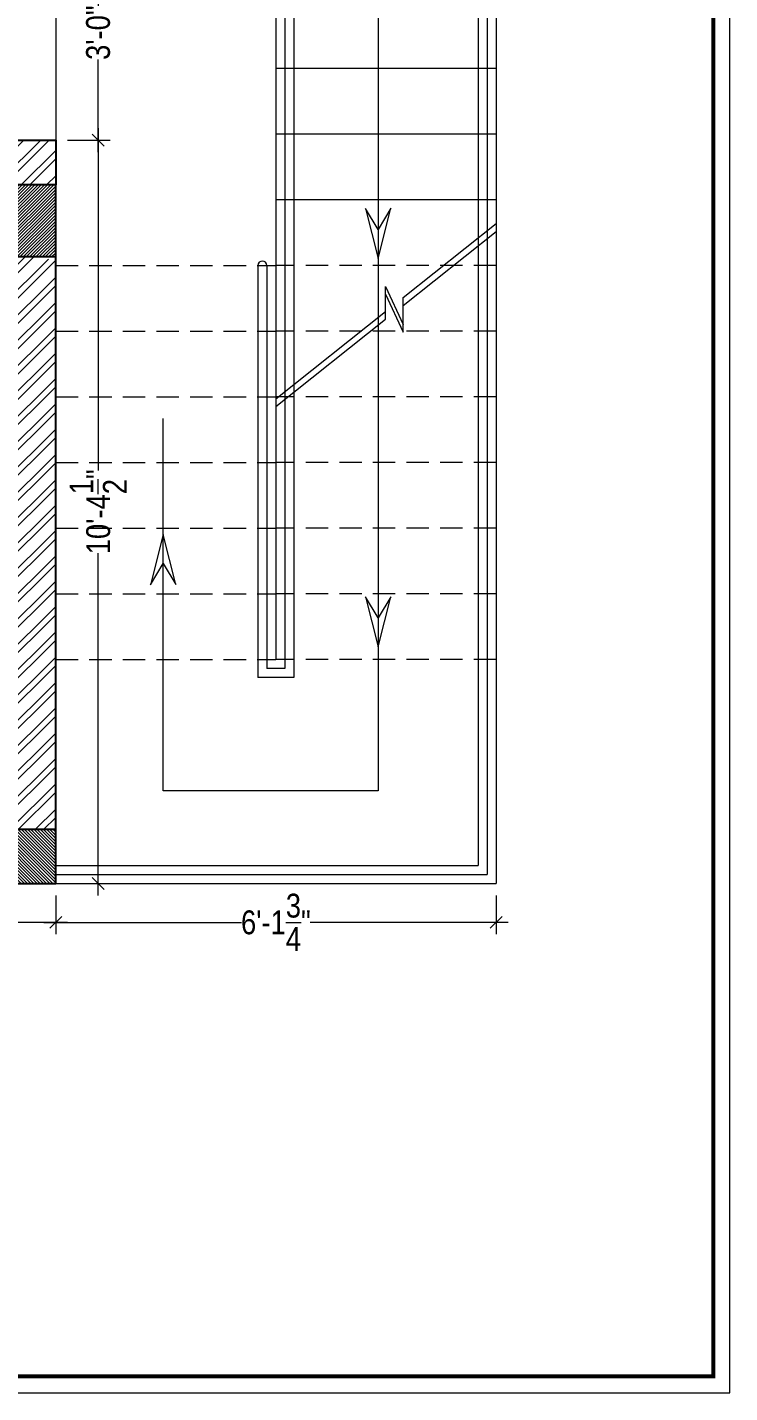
# Model space of a CAD drawing. Header units: millimetres. Extents: x 3295 to 3976, y 1437 to 1916.
# Drawn here: x 3858.5 to 3976.1, y 1437.2 to 1665.9 of the extents above; entities that cross this region are included whole.
import ezdxf

# ---------------------------------------------------------------- set-up
doc = ezdxf.new("R2010")
doc.units = ezdxf.units.MM
doc.linetypes.add('DASHED2', pattern=[0.375, 0.25, -0.125])
for name, color, linetype, lineweight in [('COLUMNS', 3, 'Continuous', 25), ('dimensions', 251, 'Continuous', 13), ('HATCH', 8, 'Continuous', 5), ('Title Sheet', 7, 'Continuous', 9), ('WALLS', 7, 'Continuous', 25)]:
    doc.layers.add(name, color=color, linetype=linetype, lineweight=lineweight)
doc.styles.add('Swiss-LT', font='swissc.ttf')
doc.dimstyles.new('INNER', dxfattribs={"dimtxt": 4, "dimasz": 2, "dimexe": 2, "dimexo": 2, "dimgap": 0, "dimtad": 0, "dimzin": 1, "dimdsep": 46, "dimlunit": 4, "dimtxsty": 'Swiss-LT', "dimblk": 'OBLIQUE', "dimcen": 0.125, "dimdle": 2, "dimclrd": 256, "dimclre": 256, "dimclrt": 7, "dimadec": 0, "dimazin": 0, "dimtfac": 1, "dimtofl": 0, "dimtmove": 0, "dimatfit": 3, "dimfxl": 12, "dimfxlon": 1, "dimtolj": 1, "dimtzin": 0, "dimlwd": -1, "dimlwe": -1, "dimarcsym": 0})
pattern_1 = [(45, (-325034.08293, 115213.30426), (-0.26516504294, 0.26516504294), [])]

# ---------------------------------------------------------------- blocks, each defined once
blk = doc.blocks.new('_Oblique')
at = {"color": 0, "linetype": 'ByBlock', "lineweight": -2}
blk.add_line((-0.5, -0.5), (0.5, 0.5), dxfattribs=at)
blk = doc.blocks.new('*D250')
at = {"layer": 'Defpoints', "color": 0, "ltscale": 20, "transparency": 16777216}
for p in [(3863.24, 1682.99), (3863.24, 1646.99), (3870.35, 1646.99)]:
    blk.add_point(p, dxfattribs=at)
at = {"layer": 'dimensions', "ltscale": 20, "transparency": 16777216}
for p, q in [((3870.35, 1684.99), (3870.35, 1669.51)), ((3865.24, 1682.99), (3872.35, 1682.99)), ((3870.35, 1644.99), (3870.35, 1660.48)), ((3865.24, 1646.99), (3872.35, 1646.99))]:
    blk.add_line(p, q, dxfattribs=at)
at = {"layer": 'dimensions', "ltscale": 20, "transparency": 16777216, "xscale": 2, "yscale": 2, "zscale": 2}
for p, rotation in [((3870.35, 1682.99), 90), ((3870.35, 1646.99), 270)]:
    blk.add_blockref('_Oblique', p, dxfattribs=dict(at, rotation=rotation))
at = {"layer": 'dimensions', "color": 7, "ltscale": 20, "transparency": 16777216, "insert": (3870.35, 1664.99), "char_height": 4, "attachment_point": 5, "rotation": 90, "style": 'Swiss-LT'}
blk.add_mtext('\\A1;3\'-0"', dxfattribs=at)
blk = doc.blocks.new('*D155')
at = {"layer": 'Defpoints', "color": 0, "ltscale": 20, "transparency": 16777216}
for p in [(3768.74, 1522.49), (3863.24, 1522.49), (3768.74, 1515.97)]:
    blk.add_point(p, dxfattribs=at)
at = {"layer": 'dimensions', "ltscale": 20, "transparency": 16777216}
for p, q in [((3768.74, 1520.49), (3768.74, 1513.97)), ((3863.24, 1520.49), (3863.24, 1513.97)), ((3766.74, 1515.97), (3808.97, 1515.97)), ((3865.24, 1515.97), (3823, 1515.97))]:
    blk.add_line(p, q, dxfattribs=at)
at = {"layer": 'dimensions', "ltscale": 20, "transparency": 16777216, "xscale": 2, "yscale": 2, "zscale": 2, "rotation": 180}
blk.add_blockref('_Oblique', (3768.74, 1515.97), dxfattribs=at)
at = {"layer": 'dimensions', "ltscale": 20, "transparency": 16777216, "xscale": 2, "yscale": 2, "zscale": 2}
blk.add_blockref('_Oblique', (3863.24, 1515.97), dxfattribs=at)
at = {"layer": 'dimensions', "color": 7, "ltscale": 20, "transparency": 16777216, "insert": (3815.99, 1515.97), "char_height": 4, "attachment_point": 5, "style": 'Swiss-LT'}
blk.add_mtext('\\A1;7\'-10{\\H1x;\\S1/2;}"', dxfattribs=at)
blk = doc.blocks.new('*D229')
at = {"layer": 'Defpoints', "color": 0, "ltscale": 20, "transparency": 16777216}
for p in [(3863.24, 1646.99), (3863.24, 1522.49), (3870.35, 1522.49)]:
    blk.add_point(p, dxfattribs=at)
at = {"layer": 'dimensions', "ltscale": 20, "transparency": 16777216}
for p, q in [((3870.35, 1648.99), (3870.35, 1591.68)), ((3865.24, 1646.99), (3872.35, 1646.99)), ((3870.35, 1520.49), (3870.35, 1577.81)), ((3865.24, 1522.49), (3872.35, 1522.49))]:
    blk.add_line(p, q, dxfattribs=at)
at = {"layer": 'dimensions', "ltscale": 20, "transparency": 16777216, "xscale": 2, "yscale": 2, "zscale": 2}
for p, rotation in [((3870.35, 1646.99), 90), ((3870.35, 1522.49), 270)]:
    blk.add_blockref('_Oblique', p, dxfattribs=dict(at, rotation=rotation))
at = {"layer": 'dimensions', "color": 7, "ltscale": 20, "transparency": 16777216, "insert": (3870.35, 1584.74), "char_height": 4, "attachment_point": 5, "rotation": 90, "style": 'Swiss-LT'}
blk.add_mtext('\\A1;10\'-4{\\H1x;\\S1/2;}"', dxfattribs=at)
blk = doc.blocks.new('*D230')
at = {"layer": 'Defpoints', "color": 0, "ltscale": 20, "transparency": 16777216}
for p in [(3863.24, 1522.49), (3936.99, 1522.49), (3936.99, 1515.97)]:
    blk.add_point(p, dxfattribs=at)
at = {"layer": 'dimensions', "ltscale": 20, "transparency": 16777216}
for p, q in [((3863.24, 1520.49), (3863.24, 1513.97)), ((3936.99, 1520.49), (3936.99, 1513.97)), ((3861.24, 1515.97), (3894.37, 1515.97)), ((3938.99, 1515.97), (3905.85, 1515.97))]:
    blk.add_line(p, q, dxfattribs=at)
at = {"layer": 'dimensions', "ltscale": 20, "transparency": 16777216, "xscale": 2, "yscale": 2, "zscale": 2, "rotation": 180}
blk.add_blockref('_Oblique', (3863.24, 1515.97), dxfattribs=at)
at = {"layer": 'dimensions', "ltscale": 20, "transparency": 16777216, "xscale": 2, "yscale": 2, "zscale": 2}
blk.add_blockref('_Oblique', (3936.99, 1515.97), dxfattribs=at)
at = {"layer": 'dimensions', "color": 7, "ltscale": 20, "transparency": 16777216, "insert": (3900.11, 1515.97), "char_height": 4, "attachment_point": 5, "style": 'Swiss-LT'}
blk.add_mtext('\\A1;6\'-1{\\H1x;\\S3/4;}"', dxfattribs=at)
blk = doc.blocks.new('A$C78A82900')
at = {"layer": 'COLUMNS', "lineweight": 13, "ltscale": 20}
h = blk.add_hatch(dxfattribs=at)
h.set_pattern_fill('ANSI31', color=251, scale=3, style=0)
h.set_pattern_definition(pattern_1)
h.paths.add_polyline_path([(0, -12), (9, -12), (9, 0), (0, 0)])
at = {"layer": 'COLUMNS', "ltscale": 20}
blk.add_lwpolyline([(0, -12), (9, -12), (9, 0), (0, 0)], close=True, dxfattribs=at)
blk = doc.blocks.new('A$C38E01DC9')
at = {"layer": 'COLUMNS', "lineweight": 13, "ltscale": 20}
h = blk.add_hatch(dxfattribs=at)
h.set_pattern_fill('ANSI31', color=251, scale=3, style=0)
h.set_pattern_definition(pattern_1)
h.paths.add_polyline_path([(0, -18), (9, -18), (9, 0), (0, 0)])
at = {"layer": 'COLUMNS', "ltscale": 20}
blk.add_lwpolyline([(0, -18), (9, -18), (9, 0), (0, 0)], close=True, dxfattribs=at)

msp = doc.modelspace()

# ---------------------------------------------------------------- hatches: boundary and pattern name
at = {"layer": 'HATCH', "ltscale": 20}
h = msp.add_hatch(dxfattribs=at)
h.set_pattern_fill('ANSI32', color=256, scale=8, style=0)
h.set_pattern_definition([(45, (3612.9748, 1836.2214), (-2.12132, 2.12132), []), (45, (3614.389, 1836.2214), (-2.12132, 2.12132), [])])
h.paths.add_polyline_path([(3614.237, 1840.494), (3609.737, 1840.494), (3609.737, 1831.494), (3614.237, 1831.494)])
h.paths.add_polyline_path([(3614.237, 1687.494), (3609.837, 1687.494), (3609.837, 1682.994), (3614.237, 1682.994)])
h.paths.add_polyline_path([(3806.237, 1679.994), (3797.237, 1679.994), (3797.237, 1639.494), (3806.237, 1639.494)])
h.paths.add_polyline_path([(3632.237, 1522.494), (3627.737, 1522.494), (3627.737, 1510.494), (3632.237, 1510.494)])
h.paths.add_polyline_path([(3374.737, 1687.494), (3371.237, 1687.494), (3371.237, 1682.994), (3374.737, 1682.994)])
h.paths.add_polyline_path([(3641.237, 1840.494), (3632.237, 1840.494), (3632.237, 1831.494), (3641.237, 1831.494)])
h.paths.add_polyline_path([(3776.237, 1840.494), (3681.237, 1840.494), (3681.237, 1831.494), (3776.237, 1831.494)])
h.paths.add_polyline_path([(3845.237, 1840.494), (3836.237, 1840.494), (3836.237, 1831.494), (3845.237, 1831.494)])
h.paths.add_polyline_path([(3863.237, 1831.494), (3854.237, 1831.494), (3854.237, 1819.494), (3863.237, 1819.494)])
h.paths.add_polyline_path([(3854.237, 1691.994), (3806.237, 1691.994), (3806.237, 1685.994), (3854.237, 1685.994)])
h.paths.add_polyline_path([(3854.237, 1633.494), (3806.237, 1633.494), (3806.237, 1627.494), (3854.237, 1627.494)])
h.paths.add_polyline_path([(3863.237, 1646.994), (3854.237, 1646.994), (3854.237, 1639.494), (3863.237, 1639.494)])
h.paths.add_polyline_path([(3863.237, 1627.494), (3854.237, 1627.494), (3856.644, 1627.494), (3858.737, 1627.494), (3861.024, 1627.494)])
h.paths.add_polyline_path([(3863.237, 1626.89), (3858.737, 1627.494), (3854.237, 1626.626), (3854.237, 1531.494), (3863.237, 1531.494)])
h.paths.add_polyline_path([(3845.237, 1531.494), (3768.737, 1531.494), (3768.737, 1522.494), (3845.237, 1522.494)])
h.paths.add_polyline_path([(3720.737, 1540.494), (3716.237, 1540.494), (3716.237, 1510.494), (3720.737, 1510.494)])
h.paths.add_polyline_path([(3720.737, 1574.994), (3704.237, 1574.994), (3704.237, 1570.494), (3720.737, 1570.494)])
h.paths.add_polyline_path([(3549.737, 1589.994), (3567.737, 1589.994), (3567.737, 1594.494), (3545.237, 1594.494), (3545.237, 1522.494), (3555.737, 1522.494), (3555.737, 1531.494), (3549.737, 1531.494)])
h.paths.add_polyline_path([(3614.237, 1531.494), (3585.737, 1531.494), (3585.737, 1522.494), (3614.237, 1522.494)])
h.paths.add_polyline_path([(3485.237, 1531.494), (3380.237, 1531.494), (3380.237, 1522.494), (3485.237, 1522.494)])
h.paths.add_polyline_path([(3371.237, 1640.994), (3362.237, 1640.994), (3362.237, 1531.494), (3371.237, 1531.494)])
h.paths.add_polyline_path([(3371.237, 1682.994), (3362.237, 1682.994), (3362.237, 1676.994), (3371.237, 1676.994)])
h.paths.add_polyline_path([(3495.737, 1763.994), (3491.237, 1763.994), (3491.237, 1751.994), (3414.737, 1751.994), (3414.737, 1747.494), (3495.737, 1747.494)])
h.paths.add_polyline_path([(3632.237, 1831.494), (3627.737, 1831.494), (3627.737, 1691.994), (3632.237, 1691.994)])
h.paths.add_polyline_path([(3371.237, 1751.994), (3362.237, 1751.994), (3362.237, 1736.994), (3371.237, 1736.994)])
h.paths.add_polyline_path([(3573.737, 1682.994), (3573.737, 1687.494), (3495.737, 1687.494), (3495.737, 1717.494), (3491.237, 1717.494), (3491.237, 1687.494), (3419.237, 1687.494), (3419.237, 1717.494), (3414.737, 1717.494), (3414.737, 1682.994)])
h.paths.add_polyline_path([(3549.737, 1831.494), (3549.737, 1840.494), (3467.237, 1840.494), (3467.237, 1831.494), (3491.237, 1831.494), (3491.237, 1823.994), (3495.737, 1823.994), (3495.737, 1831.494)])
h.paths.add_polyline_path([(3854.237, 1753.494), (3863.237, 1753.494), (3863.237, 1771.494), (3854.237, 1771.494)])
h.paths.add_polyline_path([(3863.237, 1705.494), (3854.237, 1705.494), (3854.237, 1700.994), (3863.237, 1700.994)])
h.paths.add_polyline_path([(3773.237, 1691.994), (3773.237, 1687.494), (3797.237, 1687.494), (3797.237, 1691.994)])
h.paths.add_polyline_path([(3627.737, 1642.494), (3627.737, 1531.494), (3632.237, 1531.494), (3632.237, 1570.494), (3644.237, 1570.494), (3644.237, 1574.994), (3632.237, 1574.994), (3632.237, 1646.994), (3545.237, 1646.994), (3545.237, 1624.494), (3549.737, 1624.494), (3549.737, 1642.494)])

# ---------------------------------------------------------------- linework, layer by layer
at = {"layer": 'Title Sheet', "color": 250}
msp.add_lwpolyline([(3304.635, 1437.187), (3976.105, 1437.187), (3976.105, 1915.86), (3304.635, 1915.86)], close=True, dxfattribs=at)
at = {"layer": 'Title Sheet', "color": 7, "const_width": 0.706}
msp.add_lwpolyline([(3307.377, 1439.929), (3973.364, 1439.929), (3973.364, 1913.118), (3307.377, 1913.118)], close=True, dxfattribs=at)
at = {"layer": 'WALLS', "color": 251, "lineweight": 18, "ltscale": 5}
for p, q in [((3936.987, 1876.494), (3936.987, 1522.494)), ((3900.112, 1702.994), (3900.112, 1559.994)), ((3863.237, 1682.994), (3863.237, 1646.994)), ((3936.987, 1658.994), (3900.112, 1658.994)), ((3936.987, 1647.994), (3900.112, 1647.994)), ((3936.987, 1636.994), (3900.112, 1636.994)), ((3863.237, 1522.494), (3936.987, 1522.494))]:
    msp.add_line(p, q, dxfattribs=at)
at = {"layer": 'WALLS', "color": 124, "lineweight": 18}
for p, q in [((3933.987, 1873.494), (3933.987, 1525.494)), ((3935.487, 1874.994), (3935.487, 1523.994)), ((3901.612, 1702.994), (3901.612, 1558.494)), ((3903.112, 1702.994), (3903.112, 1556.994)), ((3897.112, 1625.994), (3897.112, 1556.994)), ((3898.612, 1625.994), (3898.612, 1558.494)), ((3901.612, 1558.494), (3898.612, 1558.494)), ((3903.112, 1556.994), (3897.112, 1556.994)), ((3863.237, 1525.494), (3933.987, 1525.494)), ((3863.237, 1523.994), (3935.487, 1523.994))]:
    msp.add_line(p, q, dxfattribs=at)
at = {"layer": 'WALLS', "ltscale": 20}
for p, q in [((3854.237, 1646.994), (3863.237, 1646.994)), ((3863.237, 1646.994), (3863.237, 1639.494)), ((3863.237, 1531.494), (3863.237, 1627.494))]:
    msp.add_line(p, q, dxfattribs=at)
at = {"layer": 'WALLS', "color": 251, "linetype": 'DASHED2', "lineweight": 18, "ltscale": 15}
for p, q in [((3863.237, 1625.994), (3900.112, 1625.994)), ((3936.987, 1625.994), (3900.112, 1625.994)), ((3863.237, 1614.994), (3900.112, 1614.994)), ((3936.987, 1614.994), (3900.112, 1614.994)), ((3863.237, 1603.994), (3900.112, 1603.994)), ((3936.987, 1603.994), (3900.112, 1603.994)), ((3863.237, 1592.994), (3900.112, 1592.994)), ((3936.987, 1592.994), (3900.112, 1592.994)), ((3863.237, 1581.994), (3900.112, 1581.994)), ((3936.987, 1581.994), (3900.112, 1581.994)), ((3863.237, 1570.994), (3900.112, 1570.994)), ((3936.987, 1570.994), (3900.112, 1570.994)), ((3863.237, 1559.994), (3900.112, 1559.994)), ((3936.987, 1559.994), (3900.112, 1559.994))]:
    msp.add_line(p, q, dxfattribs=at)
at = {"layer": 'WALLS', "color": 4, "lineweight": 18, "ltscale": 5}
for points in [[(3917.237, 1714.284), (3917.237, 1538.011), (3881.237, 1538.011), (3881.237, 1600.344)], [(3917.237, 1632.019), (3915.116, 1635.522), (3917.237, 1627.19), (3919.358, 1635.569), (3917.237, 1632.019)], [(3881.237, 1576.077), (3883.359, 1572.575), (3881.237, 1580.907), (3879.117, 1572.528), (3881.237, 1576.077)], [(3917.237, 1566.966), (3915.116, 1570.469), (3917.237, 1562.137), (3919.358, 1570.516), (3917.237, 1566.966)]]:
    msp.add_lwpolyline(points, dxfattribs=at)
at = {"layer": 'WALLS', "color": 124, "lineweight": 18}
for points in [[(3900.112, 1603.678), (3918.481, 1618.297), (3918.481, 1622.5), (3921.414, 1616.118), (3921.414, 1620.63), (3936.987, 1633.025)], [(3900.112, 1602.365), (3918.481, 1616.984), (3918.481, 1621.187), (3921.414, 1614.806), (3921.414, 1619.318), (3936.987, 1631.712)]]:
    msp.add_lwpolyline(points, dxfattribs=at)
msp.add_arc((3897.862, 1625.994), 0.75, 0, 180, dxfattribs=at)

# ---------------------------------------------------------------- block references
at = {"layer": 'COLUMNS', "ltscale": 20}
msp.add_blockref('A$C78A82900', (3854.237, 1639.494), dxfattribs=at)
at = {"layer": 'COLUMNS', "ltscale": 20, "rotation": 90}
msp.add_blockref('A$C38E01DC9', (3845.237, 1522.494), dxfattribs=at)

# ---------------------------------------------------------------- dimensions: what is measured, and where the dimension line sits
at = {"layer": 'dimensions', "ltscale": 20}
for base, p1, p2, picture, middle in [((3870.348, 1646.994), (3863.237, 1682.994), (3863.237, 1646.994), '*D250', (3870.348, 1664.994)), ((3870.348, 1522.494), (3863.237, 1646.994), (3863.237, 1522.494), '*D229', (3870.348, 1584.744))]:
    dim = msp.add_linear_dim(base=base, p1=p1, p2=p2, angle=90, dimstyle='INNER', override={"dimpost": '\\X', "dimtmove": 1, "dimarcsym": 2}, dxfattribs=at)
    dim.commit()
    dim.dimension.update_dxf_attribs({"geometry": picture, "text_midpoint": middle})
for base, p2, override, picture, middle in [((3768.737, 1515.967), (3768.737, 1522.494), {"dimpost": '\\X', "dimarcsym": 2}, '*D155', (3815.987, 1515.967)), ((3936.987, 1515.967), (3936.987, 1522.494), {"dimpost": '\\X', "dimtmove": 1, "dimarcsym": 2}, '*D230', (3900.112, 1515.967))]:
    dim = msp.add_linear_dim(base=base, p1=(3863.237, 1522.494), p2=p2, dimstyle='INNER', override=override, dxfattribs=at)
    dim.commit()
    dim.dimension.update_dxf_attribs({"geometry": picture, "text_midpoint": middle})

doc.saveas('drawing.dxf')
